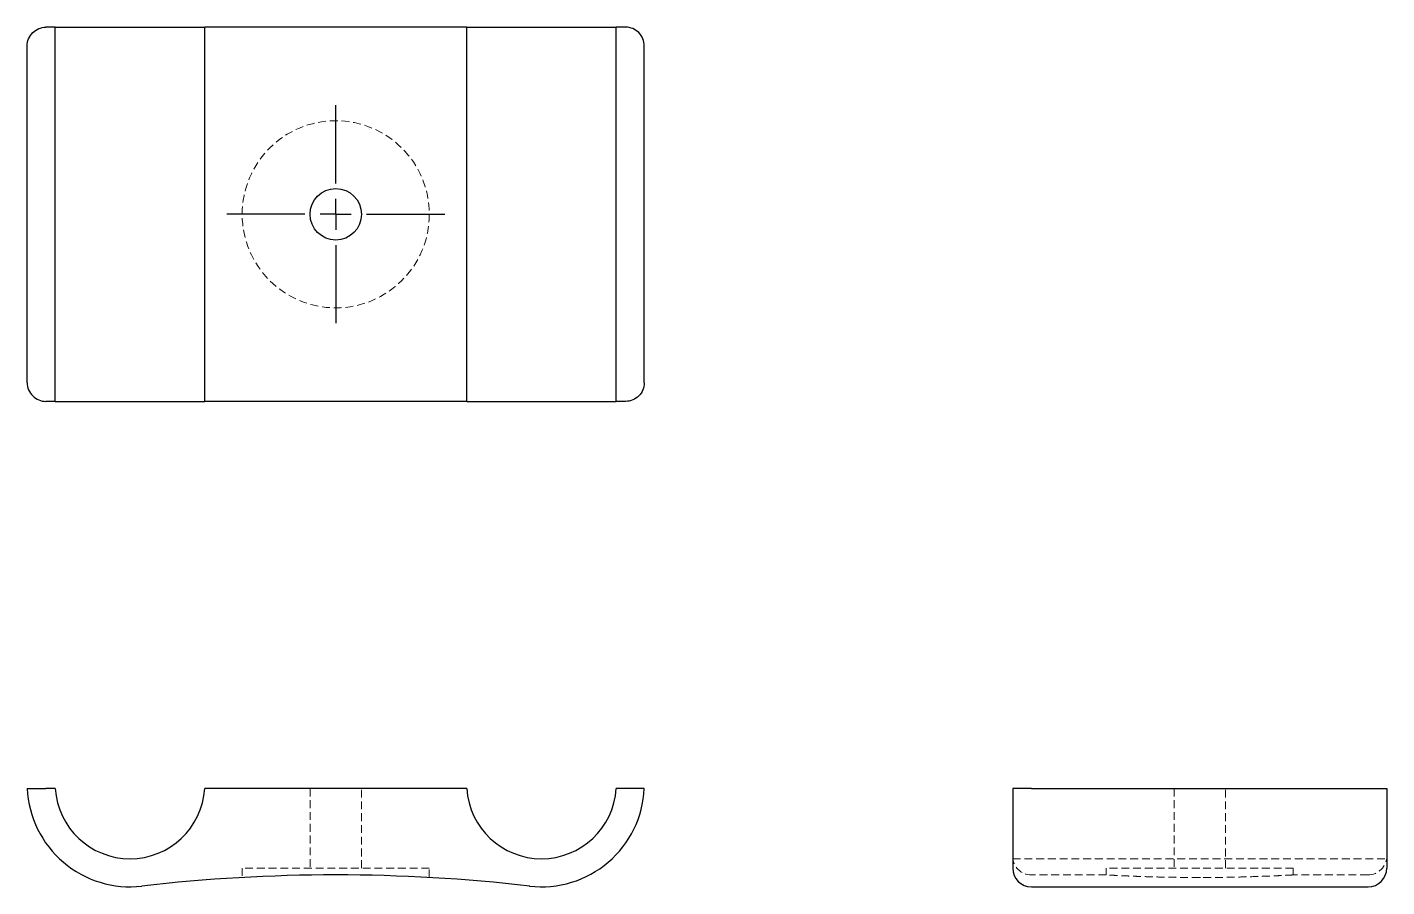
# Model space of a CAD drawing. Header units: millimetres. Extents: x 33 to 253, y 49 to 188.
import ezdxf

# ---------------------------------------------------------------- set-up
doc = ezdxf.new("R2010")
doc.units = ezdxf.units.MM
doc.linetypes.add('HIDDEN', pattern=[1.905, 1.27, -0.635])
doc.layers.add('10', color=7, linetype='Continuous')

# ---------------------------------------------------------------- blocks, each defined once
blk = doc.blocks.new('SW_CENTERMARKSYMBOL_0')
at = {"layer": '10', "color": 0}
for p, q in [((0, 5), (0, 17.66)), ((0, 0), (0, 2.5)), ((-5, 0), (-17.66, 0)), ((0, 0), (-2.5, 0)), ((0, 0), (0, -2.5)), ((0, 0), (2.5, 0)), ((5, 0), (17.66, 0)), ((0, -5), (0, -17.66))]:
    blk.add_line(p, q, dxfattribs=at)

msp = doc.modelspace()

# ---------------------------------------------------------------- linework, layer by layer
at = {"color": 7, "linetype": 'Continuous', "lineweight": 25}
for p, q in [((37.55, 188.31), (36.04, 188.31)), ((37.55, 127.69), (37.55, 188.31)), ((37.55, 188.31), (61.76, 188.31)), ((61.76, 127.69), (61.76, 188.31)), ((104.24, 188.31), (61.76, 188.31)), ((104.24, 127.69), (104.24, 188.31)), ((104.24, 188.31), (128.45, 188.31)), ((128.45, 127.69), (128.45, 188.31)), ((129.96, 188.31), (128.45, 188.31)), ((33, 130.72), (33, 185.28)), ((133, 130.72), (133, 185.28)), ((37.55, 127.69), (36.04, 127.69)), ((37.55, 127.69), (61.76, 127.69)), ((104.24, 127.69), (61.76, 127.69)), ((104.24, 127.69), (128.45, 127.69)), ((129.96, 127.69), (128.45, 127.69)), ((37.55, 64.96), (36.04, 64.96)), ((104.24, 64.96), (61.76, 64.96)), ((129.96, 64.96), (128.45, 64.96)), ((192.69, 64.96), (192.69, 52.07)), ((195.72, 64.96), (250.28, 64.96)), ((253.31, 64.96), (253.31, 52.07)), ((195.72, 49.04), (250.28, 49.04))]:
    msp.add_line(p, q, dxfattribs=at)
at = {"color": 7, "linetype": 'HIDDEN', "lineweight": 18}
for p, q in [((78.83, 64.96), (78.83, 52.07)), ((87.17, 52.07), (87.17, 64.96)), ((218.83, 64.96), (218.83, 52.07)), ((227.17, 52.07), (227.17, 64.96)), ((192.69, 53.59), (253.31, 53.59)), ((98.16, 52.07), (67.84, 52.07)), ((67.84, 52.07), (67.84, 50.55)), ((98.16, 50.55), (98.16, 52.07)), ((207.84, 50.97), (195.72, 50.97)), ((223, 52.07), (207.84, 52.07)), ((207.84, 52.07), (207.84, 50.97)), ((238.16, 52.07), (223, 52.07)), ((238.16, 50.97), (238.16, 52.07)), ((250.28, 50.97), (238.16, 50.97)), ((222.17, 50.55), (223.12, 50.55))]:
    msp.add_line(p, q, dxfattribs=at)
msp.add_circle((83, 158), 15.16, dxfattribs=at)
at = {"color": 7, "linetype": 'Continuous', "lineweight": 25}
msp.add_circle((83, 158), 4.17, dxfattribs=at)
for centre, radius, start, end in [((49.66, 65.72), 16.67, 182.6053, 276.6142), ((49.66, 65.72), 12.13, 183.5833, 356.4167), ((116.34, 65.72), 12.13, 183.5833, 356.4167), ((116.34, 65.72), 16.67, 263.3858, 357.3947), ((83, -221.85), 272.82, 83.3858, 96.6142), ((195.72, 52.07), 3.03, 180, 270), ((250.28, 52.07), 3.03, 270, 0)]:
    msp.add_arc(centre, radius, start, end, dxfattribs=at)
at = {"color": 7, "linetype": 'HIDDEN', "lineweight": 18}
for centre, start, end in [((195.72, 54), 180, 270), ((250.28, 54), 270, 0)]:
    msp.add_arc(centre, 3.03, start, end, dxfattribs=at)
at = {"color": 7, "linetype": 'Continuous', "lineweight": 25}
for points in [[(33, 185.28), (33, 185.68), (33.08, 186.08), (33.38, 186.81), (33.61, 187.15), (34.17, 187.71), (34.51, 187.93), (35.24, 188.23), (35.64, 188.31), (36.04, 188.31)], [(133, 185.28), (133, 185.68), (132.92, 186.08), (132.62, 186.81), (132.39, 187.15), (131.83, 187.71), (131.49, 187.93), (130.76, 188.23), (130.36, 188.31), (129.96, 188.31)], [(33, 130.72), (33, 130.32), (33.08, 129.92), (33.38, 129.19), (33.61, 128.85), (34.17, 128.29), (34.51, 128.07), (35.24, 127.77), (35.64, 127.69), (36.04, 127.69)], [(133, 130.72), (133, 130.32), (132.92, 129.92), (132.62, 129.19), (132.39, 128.85), (131.83, 128.29), (131.49, 128.07), (130.76, 127.77), (130.36, 127.69), (129.96, 127.69)], [(33, 64.96), (33, 64.96), (33.08, 64.96), (33.38, 64.96), (33.61, 64.96), (34.17, 64.96), (34.51, 64.96), (35.24, 64.96), (35.64, 64.96), (36.04, 64.96)], [(133, 64.96), (133, 64.96), (132.92, 64.96), (132.62, 64.96), (132.39, 64.96), (131.83, 64.96), (131.49, 64.96), (130.76, 64.96), (130.36, 64.96), (129.96, 64.96)], [(195.72, 64.96), (195.32, 64.96), (194.92, 64.96), (194.19, 64.96), (193.85, 64.96), (193.29, 64.96), (193.07, 64.96), (192.77, 64.96), (192.69, 64.96), (192.69, 64.96)], [(250.28, 64.96), (250.68, 64.96), (251.08, 64.96), (251.81, 64.96), (252.15, 64.96), (252.71, 64.96), (252.93, 64.96), (253.23, 64.96), (253.31, 64.96), (253.31, 64.96)]]:
    msp.add_open_spline(points, degree=3, knots=[0, 0, 0, 0, 0.25, 0.25, 0.5, 0.5, 0.75, 0.75, 1, 1, 1, 1], dxfattribs=at)
at = {"color": 7, "linetype": 'HIDDEN', "lineweight": 18}
for points, knots in [([(223, 50.55), (222.33, 50.55), (220.97, 50.55), (218.97, 50.58), (217, 50.61), (215.1, 50.66), (213.52, 50.71), (212.26, 50.76), (211.27, 50.8), (210.34, 50.84), (209.51, 50.88), (208.79, 50.92), (208.24, 50.95), (207.89, 50.97), (207.87, 50.97), (207.86, 50.97)], [0, 0, 0, 0, 0.084867, 0.170342, 0.257331, 0.346739, 0.439512, 0.499602, 0.561492, 0.626147, 0.694548, 0.767627, 0.846314, 0.93031, 1, 1, 1, 1]), ([(238.14, 50.97), (238.14, 50.97), (238.19, 50.97), (237.98, 50.96), (237.48, 50.93), (236.72, 50.89), (235.82, 50.85), (234.79, 50.8), (233.67, 50.76), (232.32, 50.71), (230.72, 50.66), (228.86, 50.61), (226.94, 50.57), (224.98, 50.55), (223.66, 50.55), (223, 50.55)], [0, 0, 0, 0, 0.013485, 0.108941, 0.200731, 0.284421, 0.36203, 0.435268, 0.504905, 0.571778, 0.661934, 0.748972, 0.833768, 0.917163, 1, 1, 1, 1])]:
    msp.add_open_spline(points, degree=3, knots=knots, dxfattribs=at)

# ---------------------------------------------------------------- block references
at = {"layer": '10'}
msp.add_blockref('SW_CENTERMARKSYMBOL_0', (83, 158), dxfattribs=at)

doc.saveas('drawing.dxf')
